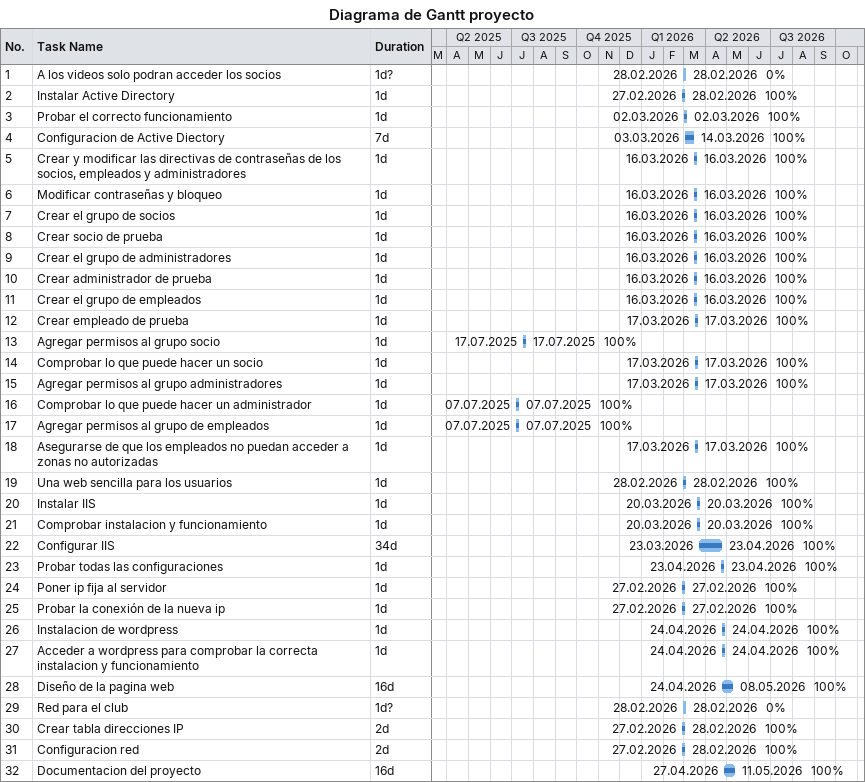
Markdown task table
Diagrama de Gantt proyecto

| ID | Task | Duration | Start | Finish | % complete |
|---|---|---|---|---|---|
| 1 | A los videos solo podran acceder los socios | 1d? | 2026-02-28 | 2026-02-28 | 0 |
| 2 | Instalar Active Directory | 1d | 2026-02-27 | 2026-02-28 | 100 |
| 3 | Probar el correcto funcionamiento | 1d | 2026-03-02 | 2026-03-02 | 100 |
| 4 | Configuracion de Active Diectory | 7d | 2026-03-03 | 2026-03-14 | 100 |
| 5 | Crear y modificar las directivas de contraseñas de los socios, empleados y administradores | 1d | 2026-03-16 | 2026-03-16 | 100 |
| 6 | Modificar contraseñas y bloqueo | 1d | 2026-03-16 | 2026-03-16 | 100 |
| 7 | Crear el grupo de socios | 1d | 2026-03-16 | 2026-03-16 | 100 |
| 8 | Crear socio de prueba | 1d | 2026-03-16 | 2026-03-16 | 100 |
| 9 | Crear el grupo de administradores | 1d | 2026-03-16 | 2026-03-16 | 100 |
| 10 | Crear administrador de prueba | 1d | 2026-03-16 | 2026-03-16 | 100 |
| 11 | Crear el grupo de empleados | 1d | 2026-03-16 | 2026-03-16 | 100 |
| 12 | Crear empleado de prueba | 1d | 2026-03-17 | 2026-03-17 | 100 |
| 13 | Agregar permisos al grupo socio | 1d | 2025-07-17 | 2025-07-17 | 100 |
| 14 | Comprobar lo que puede hacer un socio | 1d | 2026-03-17 | 2026-03-17 | 100 |
| 15 | Agregar permisos al grupo administradores | 1d | 2026-03-17 | 2026-03-17 | 100 |
| 16 | Comprobar lo que puede hacer un administrador | 1d | 2025-07-07 | 2025-07-07 | 100 |
| 17 | Agregar permisos al grupo de empleados | 1d | 2025-07-07 | 2025-07-07 | 100 |
| 18 | Asegurarse de que los empleados no puedan acceder a zonas no autorizadas | 1d | 2026-03-17 | 2026-03-17 | 100 |
| 19 | Una web sencilla para los usuarios | 1d | 2026-02-28 | 2026-02-28 | 100 |
| 20 | Instalar IIS | 1d | 2026-03-20 | 2026-03-20 | 100 |
| 21 | Comprobar instalacion y funcionamiento | 1d | 2026-03-20 | 2026-03-20 | 100 |
| 22 | Configurar IIS | 34d | 2026-03-23 | 2026-04-23 | 100 |
| 23 | Probar todas las configuraciones | 1d | 2026-04-23 | 2026-04-23 | 100 |
| 24 | Poner ip fija al servidor | 1d | 2026-02-27 | 2026-02-27 | 100 |
| 25 | Probar la conexión de la nueva ip | 1d | 2026-02-27 | 2026-02-27 | 100 |
| 26 | Instalacion de wordpress | 1d | 2026-04-24 | 2026-04-24 | 100 |
| 27 | Acceder a wordpress para comprobar la correcta instalacion y funcionamiento | 1d | 2026-04-24 | 2026-04-24 | 100 |
| 28 | Diseño de la pagina web | 16d | 2026-04-24 | 2026-05-08 | 100 |
| 29 | Red para el club | 1d? | 2026-02-28 | 2026-02-28 | 0 |
| 30 | Crear tabla direcciones IP | 2d | 2026-02-27 | 2026-02-28 | 100 |
| 31 | Configuracion red | 2d | 2026-02-27 | 2026-02-28 | 100 |
| 32 | Documentacion del proyecto | 16d | 2026-04-27 | 2026-05-11 | 100 |
